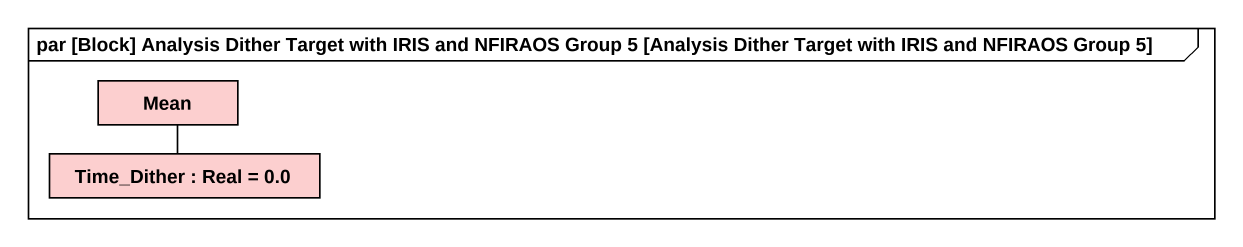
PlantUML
@startuml
mainframe par [Block] Analysis Dither Target with IRIS and NFIRAOS Group 5 [Analysis Dither Target with IRIS and NFIRAOS Group 5]
rectangle Mean #FCCFCF
rectangle "Time_Dither : Real = 0.0" as Time_Dither #FCCFCF
Time_Dither -up- Mean
@enduml
